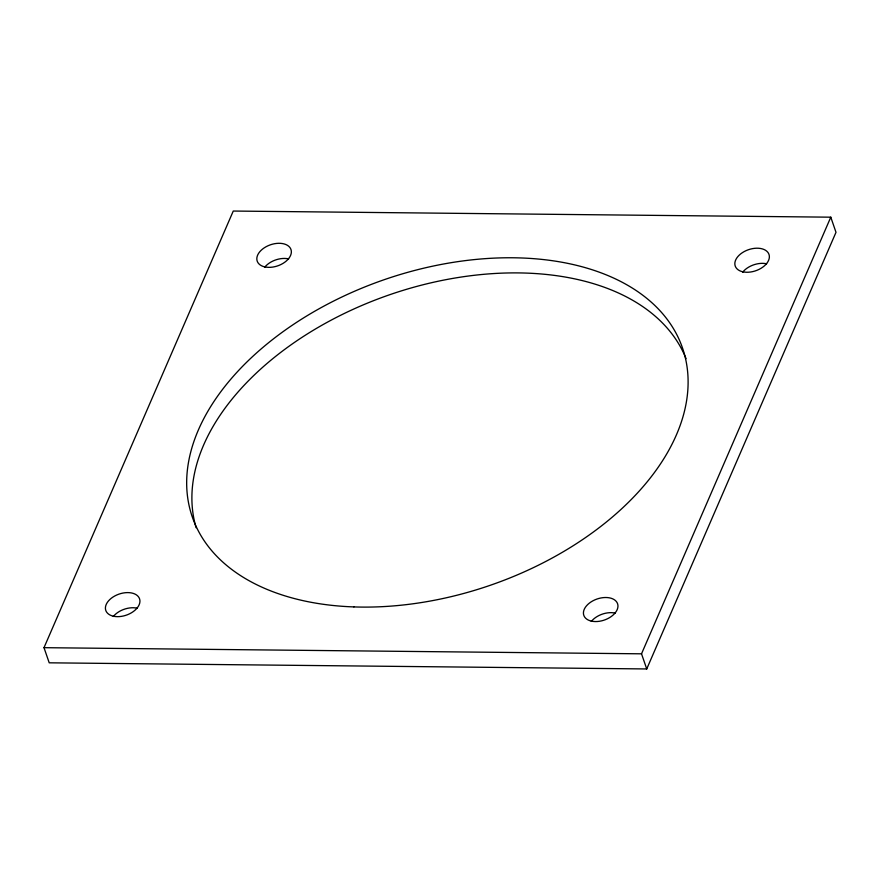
<?xml version="1.0" encoding="UTF-8"?>
<svg xmlns="http://www.w3.org/2000/svg" width="880" height="880" viewBox="0 0 880 880"><rect width="100%" height="100%" fill="white"/><g stroke="black" fill="none" stroke-linecap="round" stroke-linejoin="round"><path stroke-width="1.32" d="M44 647.68L233.266 211.046L830.786 217.184L836 232.32L646.734 668.954L49.214 662.816L44 647.68L641.52 653.818L830.786 217.184M641.52 653.818L646.734 668.954M196.13 527.736A259.248 161.733 -19 0 1 389.664 294.734A259.248 161.733 -19 0 1 686.048 358.644M591.349 621.401A17.864 11.143 -19 0 1 615.208 613.096M742.764 272.085A17.864 11.143 -19 0 1 766.623 263.791M264.748 267.179A17.864 11.143 -19 0 1 288.607 258.885M113.333 616.484A17.864 11.143 -19 0 1 137.192 608.19M353.903 606.914A259.248 161.733 -19 0 0 683.87 352.264A259.248 161.733 -19 0 0 274.406 338.118A259.248 161.733 -19 0 0 353.903 606.914M591.393 621.115A17.864 11.143 -19 0 0 617.947 606.595A17.864 11.143 -19 0 0 592.735 600.908A17.864 11.143 -19 0 0 591.393 621.115M742.808 271.81A17.864 11.143 -19 0 0 769.362 257.279A17.864 11.143 -19 0 0 744.15 251.603A17.864 11.143 -19 0 0 742.808 271.81M264.792 266.904A17.864 11.143 -19 0 0 291.346 252.373A17.864 11.143 -19 0 0 266.134 246.697A17.864 11.143 -19 0 0 264.792 266.904M113.377 616.209A17.864 11.143 -19 0 0 139.931 601.678A17.864 11.143 -19 0 0 114.719 596.002A17.864 11.143 -19 0 0 113.377 616.209"/></g></svg>
